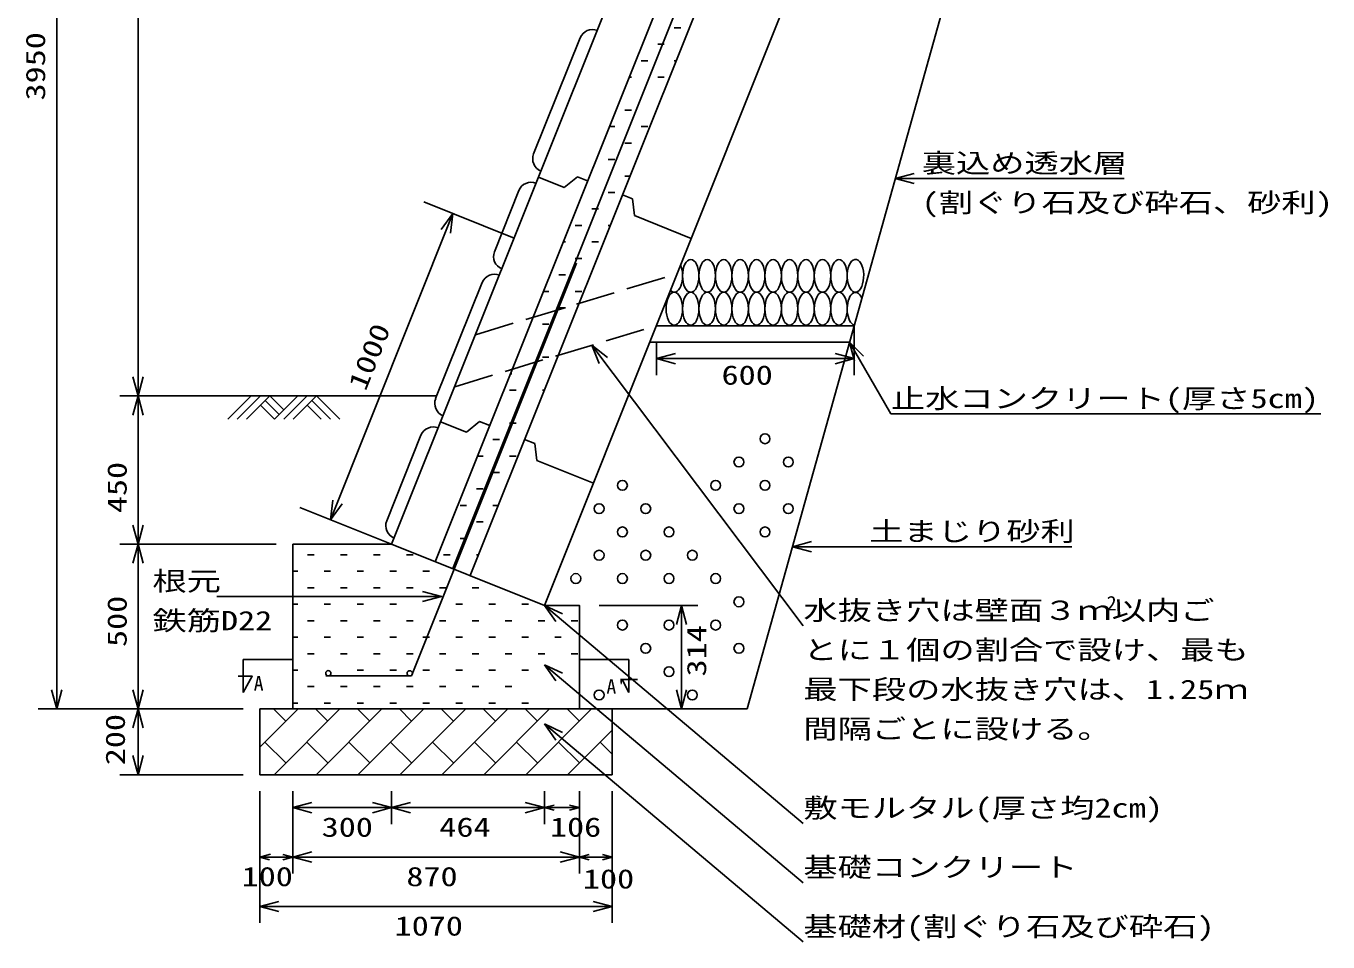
# Model space of a CAD drawing. Units: millimetres, scale not verified. Extents: x -10455 to 9401, y -7735 to 7013.
# Drawn here: x -10455 to -6504, y -7635 to -4854 of the extents above; entities that cross this region are included whole.
import ezdxf
from ezdxf.enums import TextEntityAlignment as Align

# ---------------------------------------------------------------- set-up
doc = ezdxf.new("R2010")
doc.units = ezdxf.units.MM
doc.header["$LTSCALE"] = 40
doc.linetypes.add('DASHED3', pattern=[4, 3, -1])
doc.layers.add('0-0', color=7, linetype='Continuous')
doc.styles.add('ＭＳ ゴシック', font='')
doc.styles.get('ＭＳ ゴシック').set_extended_font_data('MS Gothic')

msp = doc.modelspace()

# ---------------------------------------------------------------- linework, layer by layer
at = {"layer": '0-0'}
for p, q in [((-10362.41, -2977.41), (-10362.41, -6927.41)), ((-10115.36, -2977.41), (-10115.36, -6077.41)), ((-8488.2, -4859.91), (-8468.2, -4859.91)), ((-8538.2, -4909.91), (-8518.2, -4909.91)), ((-8588.2, -4959.91), (-8568.2, -4959.91)), ((-8488.2, -4959.91), (-8482.18, -4959.91)), ((-8624.96, -5009.91), (-8618.2, -5009.91)), ((-8538.2, -5009.91), (-8518.2, -5009.91)), ((-8638.2, -5109.91), (-8618.2, -5109.91)), ((-8684.96, -5159.92), (-8668.2, -5159.92)), ((-8588.2, -5159.92), (-8568.2, -5159.92)), ((-8638.2, -5209.92), (-8618.2, -5209.92)), ((-8688.2, -5259.92), (-8668.2, -5259.92)), ((-8638.2, -5309.92), (-8622.18, -5309.92)), ((-7817.23, -5317.44), (-7759.28, -5301.91)), ((-7817.23, -5317.44), (-7759.28, -5332.97)), ((-7817.23, -5317.44), (-7121.92, -5317.44)), ((-8688.2, -5359.92), (-8668.2, -5359.92)), ((-8974.2, -5497.97), (-9248.43, -5388.27)), ((-8738.2, -5409.92), (-8718.2, -5409.92)), ((-9159.89, -5423.69), (-9531.67, -6353.14)), ((-9159.89, -5423.69), (-9195.83, -5471.73)), ((-9159.89, -5423.69), (-9167, -5483.27)), ((-8788.2, -5459.92), (-8768.2, -5459.92)), ((-8688.2, -5459.92), (-8682.18, -5459.92)), ((-8824.96, -5509.92), (-8818.2, -5509.92)), ((-8738.2, -5509.92), (-8718.2, -5509.92)), ((-8788.2, -5559.92), (-8768.2, -5559.92)), ((-8838.2, -5609.92), (-8818.2, -5609.92)), ((-8884.96, -5659.92), (-8868.2, -5659.92)), ((-8788.2, -5659.92), (-8768.2, -5659.92)), ((-8838.2, -5709.92), (-8818.2, -5709.92)), ((-8888.2, -5759.92), (-8868.2, -5759.92)), ((-7941.99, -5764.22), (-7941.99, -5914.22)), ((-8737.93, -5823.44), (-8096.2, -6675.18)), ((-8737.93, -5823.44), (-8690.65, -5860.38)), ((-8737.93, -5823.44), (-8715.45, -5879.07)), ((-8541.99, -5814.22), (-8541.99, -5914.22)), ((-7956.33, -5814.22), (-7940.81, -5872.18)), ((-8888.2, -5859.92), (-8868.2, -5859.92)), ((-8541.99, -5864.22), (-8484.04, -5848.69)), ((-8541.99, -5864.22), (-8484.04, -5879.75)), ((-8541.99, -5864.22), (-7941.99, -5864.22)), ((-7941.99, -5864.22), (-7999.95, -5848.69)), ((-7941.99, -5864.22), (-7999.95, -5879.75)), ((-10115.36, -5977.41), (-10130.89, -5919.46)), ((-10115.36, -5977.41), (-10099.83, -5919.46)), ((-8984.96, -5909.92), (-8980.84, -5909.92)), ((-8988.2, -5959.92), (-8968.2, -5959.92)), ((-8888.2, -5959.92), (-8882.18, -5959.92)), ((-9209.07, -5977.41), (-10171.15, -5977.41)), ((-10115.36, -5977.41), (-10130.89, -6035.37)), ((-10115.36, -5977.41), (-10099.83, -6035.37)), ((-9771.89, -5977.41), (-9842.6, -6048.12)), ((-9743.61, -5977.41), (-9814.32, -6048.12)), ((-9715.32, -5977.41), (-9786.03, -6048.12)), ((-9743.61, -6005.7), (-9701.18, -6048.12)), ((-9729.46, -5991.56), (-9687.04, -6033.98)), ((-9715.32, -5977.41), (-9672.9, -6019.84)), ((-9630.47, -5977.41), (-9701.18, -6048.12)), ((-9602.19, -5977.41), (-9672.9, -6048.12)), ((-9573.9, -5977.41), (-9644.61, -6048.12)), ((-9602.19, -6005.7), (-9559.76, -6048.12)), ((-9588.04, -5991.56), (-9531.48, -6048.12)), ((-9573.9, -5977.41), (-9503.19, -6048.12)), ((-7830.62, -6031.99), (-6525.62, -6031.99)), ((-8988.2, -6059.92), (-8968.2, -6059.92)), ((-9038.2, -6109.92), (-9018.2, -6109.92)), ((-9084.96, -6159.92), (-9068.2, -6159.92)), ((-8988.2, -6159.92), (-8968.2, -6159.92)), ((-9038.2, -6209.92), (-9018.2, -6209.92)), ((-9088.2, -6259.92), (-9068.2, -6259.92)), ((-9345.97, -6427.41), (-9624.52, -6316)), ((-9531.67, -6353.14), (-9524.57, -6293.56)), ((-9531.67, -6353.14), (-9495.73, -6305.09)), ((-9138.2, -6309.92), (-9118.2, -6309.92)), ((-9038.2, -6309.92), (-9022.18, -6309.92)), ((-9088.2, -6359.92), (-9068.2, -6359.92)), ((-10115.36, -6427.41), (-10130.89, -6369.46)), ((-10115.36, -6427.41), (-10099.83, -6369.46)), ((-9695.98, -6427.41), (-10171.15, -6427.41)), ((-10115.36, -6427.41), (-10130.89, -6485.37)), ((-10115.36, -6427.41), (-10099.83, -6485.37)), ((-9138.2, -6409.92), (-9118.2, -6409.92)), ((-8129.35, -6435.18), (-8071.4, -6419.65)), ((-8129.35, -6435.18), (-8071.4, -6450.71)), ((-8129.35, -6435.18), (-7281.2, -6435.18)), ((-9600.84, -6459.92), (-9580.84, -6459.92)), ((-9500.84, -6459.92), (-9480.84, -6459.92)), ((-9400.84, -6459.92), (-9380.84, -6459.92)), ((-9300.84, -6459.92), (-9280.84, -6459.92)), ((-9188.2, -6459.92), (-9168.2, -6459.92)), ((-9088.2, -6459.92), (-9082.18, -6459.92)), ((-9645.97, -6509.92), (-9630.84, -6509.92)), ((-9550.84, -6509.92), (-9530.84, -6509.92)), ((-9450.84, -6509.92), (-9430.84, -6509.92)), ((-9350.84, -6509.92), (-9330.84, -6509.92)), ((-9250.84, -6509.92), (-9230.84, -6509.92)), ((-9600.84, -6559.92), (-9580.84, -6559.92)), ((-9500.84, -6559.92), (-9480.84, -6559.92)), ((-9400.84, -6559.92), (-9380.84, -6559.92)), ((-9300.84, -6559.92), (-9280.84, -6559.92)), ((-9194.18, -6586.43), (-9252.13, -6570.91)), ((-9200.84, -6559.92), (-9180.84, -6559.92)), ((-9100.84, -6559.92), (-9080.84, -6559.92)), ((-9645.97, -6609.92), (-9630.84, -6609.92)), ((-9550.84, -6609.92), (-9530.84, -6609.92)), ((-9450.84, -6609.92), (-9430.84, -6609.92)), ((-9350.84, -6609.92), (-9330.84, -6609.92)), ((-9150.84, -6609.92), (-9130.84, -6609.92)), ((-9050.84, -6609.92), (-9030.84, -6609.92)), ((-8950.84, -6609.92), (-8930.84, -6609.92)), ((-8881.97, -6613.41), (-8847.65, -6662.62)), ((-8715.98, -6613.41), (-8415.97, -6613.41)), ((-8465.97, -6613.41), (-8481.5, -6671.37)), ((-8465.97, -6613.41), (-8450.45, -6671.37)), ((-8465.97, -6927.41), (-8465.97, -6613.41)), ((-9600.84, -6659.92), (-9580.84, -6659.92)), ((-9500.84, -6659.92), (-9480.84, -6659.92)), ((-9400.84, -6659.92), (-9380.84, -6659.92)), ((-9300.84, -6659.92), (-9280.84, -6659.92)), ((-9200.84, -6659.92), (-9180.84, -6659.92)), ((-9100.84, -6659.92), (-9080.84, -6659.92)), ((-9000.84, -6659.92), (-8980.84, -6659.92)), ((-8900.84, -6659.92), (-8880.84, -6659.92)), ((-8800.84, -6659.92), (-8780.84, -6659.92)), ((-9645.97, -6709.92), (-9630.84, -6709.92)), ((-9550.84, -6709.92), (-9530.84, -6709.92)), ((-9450.84, -6709.92), (-9430.84, -6709.92)), ((-9350.84, -6709.92), (-9330.84, -6709.92)), ((-9250.84, -6709.92), (-9230.84, -6709.92)), ((-9150.84, -6709.92), (-9130.84, -6709.92)), ((-9050.84, -6709.92), (-9030.84, -6709.92)), ((-8950.84, -6709.92), (-8930.84, -6709.92)), ((-8850.84, -6709.92), (-8830.84, -6709.92)), ((-9600.84, -6759.92), (-9580.84, -6759.92)), ((-9500.84, -6759.92), (-9480.84, -6759.92)), ((-9400.84, -6759.92), (-9380.84, -6759.92)), ((-9300.84, -6759.92), (-9280.84, -6759.92)), ((-9200.84, -6759.92), (-9180.84, -6759.92)), ((-9100.84, -6759.92), (-9080.84, -6759.92)), ((-9000.84, -6759.92), (-8980.84, -6759.92)), ((-8900.84, -6759.92), (-8880.84, -6759.92)), ((-8096.2, -7455.18), (-8881.97, -6793.41)), ((-8881.97, -6793.41), (-8827.64, -6818.87)), ((-8881.97, -6793.41), (-8847.65, -6842.62)), ((-8800.84, -6759.92), (-8780.84, -6759.92)), ((-9645.97, -6809.92), (-9630.84, -6809.92)), ((-9450.84, -6809.92), (-9430.84, -6809.92)), ((-9350.84, -6809.92), (-9330.84, -6809.92)), ((-9250.84, -6809.92), (-9230.84, -6809.92)), ((-9150.84, -6809.92), (-9130.84, -6809.92)), ((-9050.84, -6809.92), (-9030.84, -6809.92)), ((-8950.84, -6809.92), (-8930.84, -6809.92)), ((-10362.41, -6927.41), (-10377.94, -6869.46)), ((-10362.41, -6927.41), (-10346.88, -6869.46)), ((-10115.36, -6927.41), (-10130.89, -6869.46)), ((-10115.36, -6927.41), (-10099.83, -6869.46)), ((-9600.84, -6859.92), (-9580.84, -6859.92)), ((-9500.84, -6859.92), (-9480.84, -6859.92)), ((-9400.84, -6859.92), (-9380.84, -6859.92)), ((-9300.84, -6859.92), (-9280.84, -6859.92)), ((-9200.84, -6859.92), (-9180.84, -6859.92)), ((-9100.84, -6859.92), (-9080.84, -6859.92)), ((-9000.84, -6859.92), (-8980.84, -6859.92)), ((-8465.97, -6927.41), (-8481.5, -6869.46)), ((-8465.97, -6927.41), (-8450.45, -6869.46)), ((-9645.97, -6909.92), (-9630.84, -6909.92)), ((-9550.84, -6909.92), (-9530.84, -6909.92)), ((-9450.84, -6909.92), (-9430.84, -6909.92)), ((-9350.84, -6909.92), (-9330.84, -6909.92)), ((-9250.84, -6909.92), (-9230.84, -6909.92)), ((-9150.84, -6909.92), (-9130.84, -6909.92)), ((-9050.84, -6909.92), (-9030.84, -6909.92)), ((-8950.84, -6909.92), (-8930.84, -6909.92)), ((-9795.97, -6927.41), (-10418.2, -6927.41)), ((-10115.36, -6927.41), (-10130.89, -6985.37)), ((-10115.36, -6927.41), (-10099.83, -6985.37)), ((-9745.98, -7043.55), (-9629.84, -6927.41)), ((-9666.98, -6964.55), (-9704.11, -6927.41)), ((-9702.56, -7127.41), (-9502.56, -6927.41)), ((-9539.7, -6964.55), (-9576.84, -6927.41)), ((-9575.28, -7127.41), (-9375.28, -6927.41)), ((-9412.42, -6964.55), (-9449.56, -6927.41)), ((-9448, -7127.41), (-9248, -6927.41)), ((-9285.14, -6964.55), (-9322.28, -6927.41)), ((-9320.72, -7127.41), (-9120.72, -6927.41)), ((-9157.86, -6964.55), (-9195, -6927.41)), ((-9193.44, -7127.41), (-8993.44, -6927.41)), ((-9030.58, -6964.55), (-9067.72, -6927.41)), ((-9066.16, -7127.41), (-8866.16, -6927.41)), ((-8903.3, -6964.55), (-8940.44, -6927.41)), ((-8938.88, -7127.41), (-8738.89, -6927.41)), ((-8776.02, -6964.55), (-8813.16, -6927.41)), ((-8096.2, -7635.18), (-8881.97, -6973.41)), ((-8881.97, -6973.41), (-8827.64, -6998.87)), ((-8881.97, -6973.41), (-8847.65, -7022.62)), ((-8811.61, -7127.41), (-8675.97, -6991.78)), ((-9666.98, -7091.83), (-9730.62, -7028.19)), ((-9539.7, -7091.83), (-9603.34, -7028.19)), ((-9412.42, -7091.83), (-9476.06, -7028.19)), ((-9285.14, -7091.83), (-9348.78, -7028.19)), ((-9157.86, -7091.83), (-9221.5, -7028.19)), ((-9030.58, -7091.83), (-9094.22, -7028.19)), ((-8903.3, -7091.83), (-8966.94, -7028.19)), ((-8776.02, -7091.83), (-8839.66, -7028.19)), ((-8675.97, -7064.6), (-8712.38, -7028.19)), ((-10115.36, -7127.41), (-10130.89, -7069.46)), ((-10115.36, -7127.41), (-10099.83, -7069.46)), ((-9795.97, -7127.41), (-10171.15, -7127.41)), ((-9745.98, -7177.41), (-9745.98, -7577.41)), ((-9645.97, -7177.41), (-9645.97, -7427.41)), ((-9345.97, -7177.41), (-9345.97, -7277.41)), ((-8882.06, -7177.41), (-8882.06, -7277.41)), ((-8775.98, -7177.41), (-8775.98, -7427.41)), ((-8675.97, -7177.41), (-8675.97, -7576.79)), ((-9645.97, -7227.41), (-9588.02, -7211.88)), ((-9645.97, -7227.41), (-9345.97, -7227.41)), ((-9645.97, -7227.41), (-9588.02, -7242.94)), ((-9345.97, -7227.41), (-9403.93, -7211.88)), ((-9345.97, -7227.41), (-9403.93, -7242.94)), ((-9345.97, -7227.41), (-9288.02, -7211.88)), ((-9345.97, -7227.41), (-9288.02, -7242.94)), ((-8882.06, -7227.41), (-8940.02, -7211.88)), ((-8882.06, -7227.41), (-8940.02, -7242.94)), ((-8882.06, -7227.41), (-8852.06, -7219.38)), ((-8882.06, -7227.41), (-8852.06, -7235.45)), ((-8775.98, -7227.41), (-8805.98, -7219.38)), ((-8775.98, -7227.41), (-8805.98, -7235.45)), ((-9745.98, -7377.41), (-9713.3, -7368.66)), ((-9745.98, -7377.41), (-9715.97, -7385.45)), ((-9645.97, -7377.41), (-9675.98, -7369.38)), ((-9645.97, -7377.41), (-9675.98, -7385.45)), ((-9645.97, -7377.41), (-9588.02, -7392.94)), ((-8775.98, -7377.41), (-8833.93, -7361.88)), ((-8775.98, -7377.41), (-8833.93, -7392.94)), ((-8775.98, -7377.41), (-8745.97, -7369.38)), ((-8775.98, -7377.41), (-8745.97, -7385.45)), ((-8675.97, -7377.41), (-8705.98, -7369.38)), ((-8675.97, -7377.41), (-8705.98, -7385.45)), ((-9745.98, -7527.41), (-9688.02, -7511.88)), ((-9745.98, -7527.41), (-9688.02, -7542.94)), ((-9745.98, -7527.41), (-8675.97, -7527.41)), ((-8675.97, -7527.41), (-8733.93, -7511.88)), ((-8675.97, -7527.41), (-8733.93, -7542.94))]:
    msp.add_line(p, q, dxfattribs=at)
at = {"layer": '0-0', "color": 2}
for p, q in [((-7965.97, -2977.41), (-9345.97, -6427.41)), ((-8881.97, -6613.41), (-7427.57, -2977.41)), ((-9213.24, -6480.62), (-7859.51, -3096.28)), ((-9107.43, -6523.04), (-7753.69, -3138.7)), ((-8266.81, -6927.41), (-7247.58, -3277.41)), ((-8774.01, -4889.79), (-8915.13, -5242.61)), ((-8900.3, -5313.2), (-8822.03, -5344.58)), ((-8822.03, -5344.58), (-8782.11, -5312.1)), ((-8782.11, -5312.1), (-8750.86, -5324.62)), ((-8959.72, -5354.02), (-9033.99, -5539.72)), ((-8645.04, -5367.04), (-8615.03, -5379.07)), ((-8608.51, -5430.08), (-8615.03, -5379.07)), ((-8608.54, -5430.15), (-8436.3, -5499.2)), ((-9071.13, -5632.57), (-9212.26, -5985.39)), ((-8541.99, -5764.22), (-7941.99, -5764.22)), ((-8561.99, -5814.22), (-7956.33, -5814.22)), ((-9197.14, -6056.09), (-9118.48, -6087.62)), ((-9118.55, -6087.68), (-9078.6, -6055.13)), ((-9078.6, -6055.13), (-9047.97, -6067.4)), ((-9256.83, -6096.8), (-9360.82, -6356.78)), ((-8942.16, -6109.82), (-8911.53, -6122.1)), ((-8905, -6173.1), (-8911.53, -6122.1)), ((-8905.03, -6173.18), (-8733.14, -6242.09)), ((-8716.71, -6200.24), (-8716.4, -6200.36)), ((-9645.97, -6927.41), (-9645.97, -6427.41)), ((-9745.98, -6927.41), (-9745.98, -7127.41)), ((-9745.98, -6927.41), (-8675.97, -6927.41)), ((-8675.97, -6927.41), (-8675.97, -7127.41)), ((-8675.97, -6927.41), (-8266.81, -6927.41)), ((-9745.98, -7127.41), (-8675.97, -7127.41))]:
    msp.add_line(p, q, dxfattribs=at)
at = {"layer": '0-0', "color": 5}
for p, q in [((-7789.83, -3075.58), (-9160.33, -6501.83)), ((-9285.57, -6827.41), (-8784.2, -5573.97)), ((-9545.97, -6827.41), (-9285.57, -6827.41))]:
    msp.add_line(p, q, dxfattribs=at)
at = {"layer": '0-0', "linetype": 'DASHED3'}
for p, q in [((-9091.3, -5791.49), (-8478.27, -5606.27)), ((-9154.44, -5949.33), (-8541.99, -5764.22))]:
    msp.add_line(p, q, dxfattribs=at)
at = {"layer": '0-0', "color": 3}
for p, q in [((-9795.97, -6877.41), (-9795.97, -6777.41)), ((-9795.97, -6777.41), (-9645.97, -6777.41)), ((-8775.98, -6777.41), (-8625.98, -6777.41)), ((-8625.98, -6877.41), (-8625.98, -6777.41))]:
    msp.add_line(p, q, dxfattribs=at)
at = {"layer": '0-0'}
for points in [[(-7830.62, -6031.99), (-7956.33, -5814.22), (-7913.91, -5856.65)], [(-10115.36, -6077.41), (-10115.36, -6427.41), (-10115.36, -6927.41), (-10115.36, -7127.41)], [(-9876.73, -6586.43), (-9194.18, -6586.43), (-9252.13, -6601.96)], [(-8096.2, -7275.18), (-8881.97, -6613.41), (-8827.64, -6638.87)], [(-9345.97, -7227.41), (-8882.06, -7227.41), (-8775.98, -7227.41)], [(-9745.98, -7377.41), (-9645.97, -7377.41), (-9588.02, -7361.88)], [(-9645.97, -7377.41), (-8775.98, -7377.41), (-8675.97, -7377.41)]]:
    msp.add_lwpolyline(points, dxfattribs=at)
at = {"layer": '0-0', "color": 2}
for points in [[(-9645.97, -6427.41), (-9345.97, -6427.41), (-8881.97, -6613.41)], [(-8775.98, -6927.41), (-8775.98, -6613.41), (-8881.97, -6613.41)]]:
    msp.add_lwpolyline(points, dxfattribs=at)
at = {"layer": '0-0', "color": 3}
for points in [[(-9795.97, -6877.41), (-9769.06, -6828.55), (-9811.69, -6828.55)], [(-8625.98, -6877.41), (-8646.52, -6838.02), (-8599.16, -6838.02)]]:
    msp.add_lwpolyline(points, dxfattribs=at)
at = {"layer": '0-0'}
for centre in [(-8212.41, -6107.48), (-8291.7, -6178.19), (-8141.7, -6178.19), (-8645.25, -6248.91), (-8362.41, -6248.91), (-8212.41, -6248.91), (-8715.97, -6319.62), (-8574.54, -6319.62), (-8291.7, -6319.62), (-8141.7, -6319.62), (-8645.26, -6390.33), (-8503.83, -6390.33), (-8212.41, -6390.33), (-8715.97, -6461.04), (-8574.54, -6461.04), (-8433.12, -6461.04), (-8786.68, -6531.75), (-8645.26, -6531.75), (-8503.83, -6531.75), (-8362.41, -6531.75), (-8291.7, -6602.46), (-8645.26, -6673.17), (-8503.83, -6673.17), (-8362.41, -6673.17), (-8574.54, -6743.88), (-8291.7, -6743.88), (-8503.83, -6814.59), (-8715.97, -6885.3), (-8433.12, -6885.3)]:
    msp.add_circle(centre, 15, dxfattribs=at)
at = {"layer": '0-0', "color": 5}
for centre in [(-9537.97, -6819.41), (-9290.92, -6819.63)]:
    msp.add_circle(centre, 8, dxfattribs=at)
at = {"layer": '0-0', "color": 2}
for centre, start, end in [((-8736.3, -4904.91), 68.15601, 158.15576), ((-8877.69, -5257.62), 158.15602, 247.70946), ((-8922.63, -5368.89), 68.13716, 158.15637), ((-8996.22, -5554.86), 158.1566, 247.20107), ((-9033.43, -5647.68), 68.15601, 158.15576), ((-9174.82, -6000.4), 158.15602, 247.70946), ((-9219.7, -6111.69), 67.79466, 158.15601), ((-9323.69, -6371.66), 158.15601, 248.19852)]:
    msp.add_arc(centre, 40, start, end, dxfattribs=at)
at = {"layer": '0-0'}
for centre in [(-8437.92, -5612.85), (-8387.92, -5612.85), (-8337.93, -5612.85), (-8287.92, -5612.85), (-8237.92, -5612.85), (-8187.92, -5612.85), (-8137.92, -5612.85), (-8087.92, -5612.85), (-8037.92, -5612.85), (-7987.92, -5612.85), (-8487.92, -5712.85), (-8437.92, -5712.85), (-8387.92, -5712.85), (-8337.93, -5712.85), (-8287.92, -5712.85), (-8237.92, -5712.85), (-8187.92, -5712.85), (-8137.92, -5712.85), (-8087.92, -5712.85), (-8037.92, -5712.85), (-7987.92, -5712.85)]:
    msp.add_ellipse(centre, major_axis=(0, 50), ratio=0.5, dxfattribs=at)
for centre, start_param, end_param in [((-7937.92, -5612.85), 4.6003959, 10.8835785), ((-8487.92, -5612.85), 2.6706302, 5.4046647), ((-7937.92, -5712.85), 5.4068343, 9.2824701)]:
    msp.add_ellipse(centre, major_axis=(0, 50), ratio=0.5, start_param=start_param, end_param=end_param, dxfattribs=at)

# ---------------------------------------------------------------- texts
at = {"layer": '0-0', "style": 'ＭＳ ゴシック', "width": 1.3}
for s, rotation, p in [('3950', 90, (-10379.88, -5080.47)), ('1000', 68.199, (-9408.64, -5972.02)), ('450', 90, (-10132.3, -6333.35)), ('500', 90, (-10132.3, -6739.63)), ('314', 90, (-8373.37, -6829.09)), ('200', 90, (-10137.74, -7098.62))]:
    msp.add_text(s, height=58.65, rotation=rotation, dxfattribs=at).set_placement(p, align=Align.BOTTOM_LEFT)
for s, p in [('裏込め透水層', (-7736.92, -5317.44)), ('(割ぐり石及び砕石、砂利)', (-7736.92, -5437.44)), ('600', (-8344.47, -5960.93)), ('止水コンクリート(厚さ5cm)', (-7830.62, -6031.99)), ('土まじり砂利', (-7896.2, -6435.18)), ('根元', (-10071.73, -6586.43)), ('水抜き穴は壁面３ｍ以内ご', (-8096.2, -6675.18)), ('鉄筋D22', (-10071.73, -6706.43)), ('とに１個の割合で設け、最も', (-8096.2, -6795.18)), ('最下段の水抜き穴は、1.25ｍ', (-8096.2, -6915.18)), ('間隔ごとに設ける。', (-8096.2, -7035.18)), ('敷モルタル(厚さ均2cm)', (-8096.2, -7275.18)), ('300', (-9558.19, -7333.37)), ('464', (-9201, -7333.37)), ('106', (-8865.24, -7333.37)), ('基礎コンクリート', (-8096.2, -7455.18)), ('100', (-9801.08, -7483.39)), ('870', (-9301.01, -7483.39)), ('100', (-8765.23, -7490.54)), ('1070', (-9336.73, -7633.41)), ('基礎材(割ぐり石及び砕石)', (-8096.2, -7635.18))]:
    msp.add_text(s, height=58.65, dxfattribs=at).set_placement(p, align=Align.BOTTOM_LEFT)
at = {"layer": '0-0', "color": 4, "style": 'ＭＳ ゴシック'}
for s, p in [('2', (-7175.37, -6641.77)), ('A', (-9764.32, -6885.39)), ("A'", (-8693.89, -6894.86))]:
    msp.add_text(s, height=43.99, dxfattribs=at).set_placement(p, align=Align.BOTTOM_LEFT)

doc.saveas('drawing.dxf')
